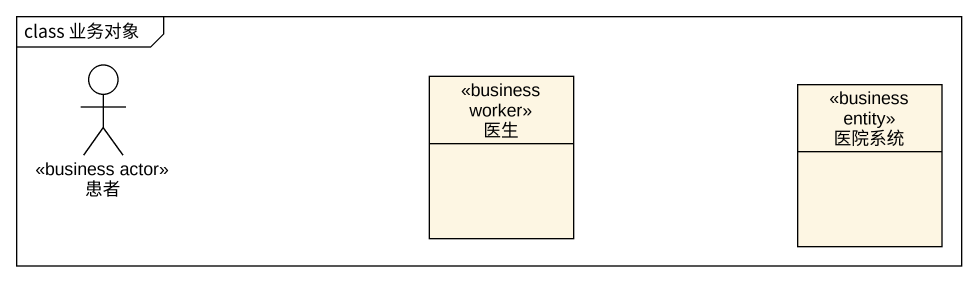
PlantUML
@startuml
mainframe class 业务对象
allowmixing
hide circle
hide empty members
actor 患者 <<business actor>>
class 医生 <<business worker>>
class 医院系统 <<business entity>>
@enduml
